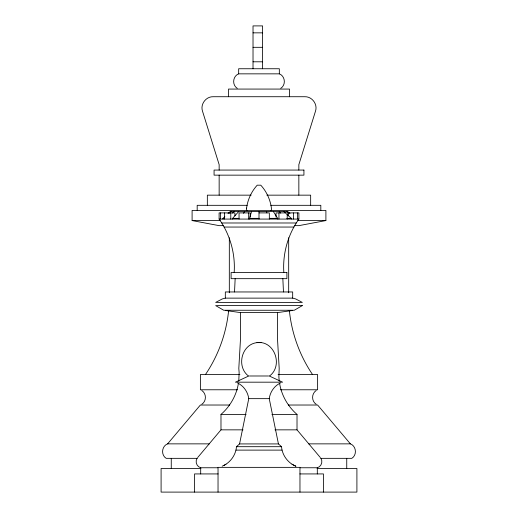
<?xml version="1.0" encoding="UTF-8"?>
<svg xmlns="http://www.w3.org/2000/svg" width="518" height="518" viewBox="0 0 518 518"><rect width="100%" height="100%" fill="white"/><g stroke="black" fill="none" stroke-linecap="round" stroke-linejoin="round"><path stroke-width="0.78" d="M234.168 272.5C235.457 253.658 230.057 234.46 219.108 219.069L219.108 212.898L234.919 212.898L234.919 215.779M234.531 291.958L235.153 278.671M238.759 381.242L239.141 372.695L238.811 368.427L240.585 337.289L240.585 312.607L225.324 310.47M228.632 310.528C226.347 333.346 218.318 355.536 205.465 374.533M222.164 466.2C230.044 463.034 235.865 455.18 236.454 446.691L239.562 443.926L248.757 398.653C247.902 392.042 243.693 385.819 237.632 383.042M238.403 383.352C236.486 395.331 230.134 406.481 220.985 414.419L220.985 429.849L197.623 457.601M295.836 466.2C287.956 463.04 282.135 455.18 281.546 446.691L278.438 443.926L269.243 398.653C270.098 392.042 274.313 385.819 280.368 383.042M249.352 219.069L251.593 211.448M197.015 458.456C194.897 461.823 196.827 466.763 200.693 467.76L217.767 467.76M288.494 215.779L288.494 212.898L298.892 212.898L298.892 219.069C287.943 234.46 282.543 253.658 283.832 272.5M243.525 213.306L244.697 211.448M197.371 458.339L166.174 458.339C160.787 455.031 161.668 446.063 167.599 443.861L200.382 405.024L229.688 405.024M232.64 219.069L232.64 218.35L238.766 211.448M269.8 375.79C283.333 365.423 274.43 340.19 256.909 342.638C241.485 344.464 236.305 366.42 248.2 375.79M232.452 213.073L234.22 211.448M222.993 219.069L222.993 218.35L224.864 216.809M229.027 213.371L231.365 211.448M280.75 88.332C286.143 85.017 285.263 76.049 279.331 73.847L238.668 73.847C232.737 76.049 231.857 85.017 237.25 88.332M201.806 404.26C206.591 401.262 206.591 393.538 201.806 390.54M316.194 390.54C311.409 393.538 311.409 401.262 316.194 404.26M227.972 213.371L230.387 211.448L287.613 211.448L290.028 213.371M224.08 465.319L225.977 464.238M248.757 375.99L235.405 382.18L282.621 382.18L269.243 375.99M300.233 467.76L317.307 467.76C321.173 466.763 323.102 461.823 320.985 458.456M270.804 210.399L325.9 210.399L325.9 220.564L298.847 225.647L294.302 225.647M240.585 312.607L277.415 312.607L292.676 310.47M225.324 298.128L222.254 298.951L215.682 302.428L302.318 302.428L295.746 298.951L292.676 298.128L225.324 298.128L225.324 291.958L292.676 291.958L292.676 298.128M261.027 342.638L256.98 342.638M253.024 32.848L262.594 32.848M253.024 47.319L262.594 47.319M253.024 61.797L262.594 61.797M251.133 195.156L207.342 195.156L207.342 205.316M266.867 195.156L310.658 195.156L310.658 205.316M247.203 205.316L197.183 205.316L197.183 210.399M270.797 205.316L320.817 205.316L320.817 210.399M247.196 210.399L192.1 210.399L192.1 220.564L219.153 225.647L223.698 225.647M259 212.898L269.328 212.898L269.328 219.069M222.993 218.35L224.482 218.35M232.64 218.35L238.817 218.35M249.352 218.35L259 218.35M269.399 218.35L277.642 218.35L277.642 219.069M286.842 218.35L291.284 218.35L291.284 219.069M219.108 219.069L298.892 219.069M192.1 220.564L220.163 220.564M297.837 220.564L325.9 220.564M221.723 222.986L296.277 222.986M224.113 227.052L293.887 227.052M239.899 374.533L200.382 374.533L200.382 389.776L237.542 389.776M278.101 374.533L317.618 374.533L317.618 389.776L280.458 389.776M249.475 375.99L268.557 375.99M248.769 398.653L269.243 398.653M288.312 405.024L317.618 405.024L350.401 443.861C356.332 446.063 357.213 455.031 351.826 458.339L320.629 458.339M220.985 414.419L246.102 414.419M271.898 414.419L297.015 414.419L297.015 429.849L320.377 457.601M220.985 429.849L243.046 429.849M274.954 429.849L297.015 429.849M167.599 443.861L209.356 443.861M308.644 443.861L350.401 443.861M239.562 443.926L278.438 443.926M236.454 446.691L281.546 446.691M235.988 450.116L282.012 450.116M292.022 464.238L295.875 466.2M200.906 468.505L161.092 468.505L161.092 492.1L356.908 492.1L356.908 468.505L317.094 468.505M218.143 473.931L194.554 473.931L194.554 492.1M299.857 473.931L323.446 473.931L323.446 492.1M286.635 211.448L288.973 213.371M283.78 211.448L285.547 213.073M286.726 214.154L291.284 218.35M297.015 414.419C287.866 406.481 281.514 395.331 279.597 383.352M279.234 211.448L280.672 213.073M312.535 374.533C299.682 355.536 291.653 333.346 289.368 310.528M273.303 211.448L277.642 218.35M266.407 211.448L266.874 212.892M279.241 381.242L278.878 376.975L279.189 368.427L277.415 337.289L277.415 312.607M282.847 278.671L283.469 291.958M346.743 458.339L346.743 468.505M317.307 467.76L317.307 473.931M299.967 492.1L299.967 467.359L218.033 467.359L218.033 492.1M298.847 170.066L298.847 164.659L315.501 111.143C317.858 104.325 312.095 96.497 304.888 96.724L213.112 96.724C205.905 96.497 200.142 104.325 202.499 111.143L219.153 164.659L219.153 170.066M298.847 175.149L298.847 195.156M297.539 212.898L297.539 219.069M293.551 212.898L293.551 219.069M289.491 96.724L289.491 89.07L228.509 89.07L228.509 96.724M288.681 237.775L288.681 292.754M287.212 219.069L287.212 212.898L276.029 212.898L276.029 217.094M279.331 73.847L279.331 68.745L238.668 68.745L238.668 73.847M278.949 212.898L278.949 219.069M262.594 68.745L262.594 25.9L253.024 25.9L253.024 68.745M259 211.448L259 219.069M250.188 217.094L250.188 212.898L239.051 212.898L239.051 219.069M248.672 212.898L248.672 219.069M230.788 212.898L230.788 219.069M229.319 237.775L229.319 292.754M224.449 212.898L224.449 219.069M220.461 212.898L220.461 219.069M219.153 175.149L219.153 195.156M200.693 467.76L200.693 473.931M171.257 458.339L171.257 468.505M246.594 208.094L246.341 210.645L271.659 210.645C271.024 201.256 267.139 192.133 260.781 185.185L257.219 185.185C251.45 191.505 247.695 199.605 246.594 208.094M302.318 305.614L294.263 310.256L223.737 310.256L215.682 305.614L302.318 305.614M303.93 170.066L214.07 170.066L214.07 175.149L303.93 175.149L303.93 170.066M286.901 272.5L231.099 272.5L231.099 278.671L286.901 278.671L286.901 272.5"/></g></svg>
